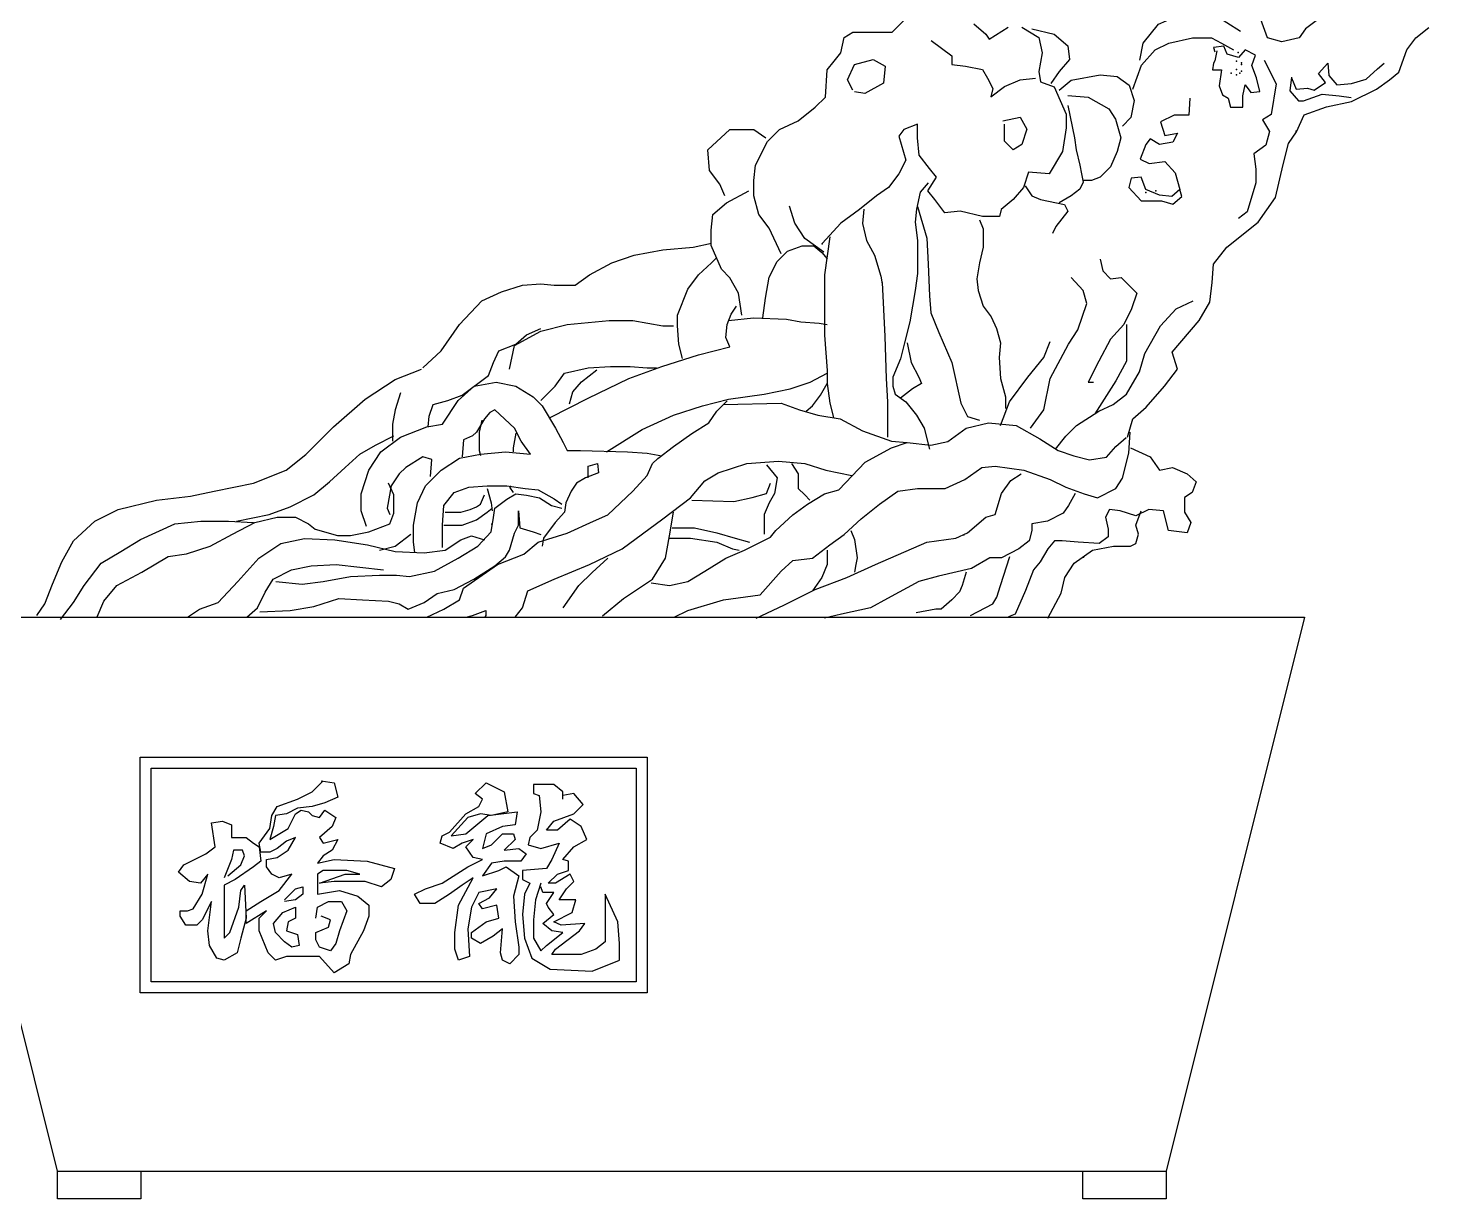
# Model space of a CAD drawing. Extents: x 898 to 1809, y 384 to 1198.
# Drawn here: x 1220.4 to 1698.2, y 383.6 to 783.1 of the extents above; entities that cross this region are included whole.
import ezdxf

# ---------------------------------------------------------------- set-up
doc = ezdxf.new("R2010")
doc.units = 0
doc.header["$LTSCALE"] = 0.9
doc.header["$MEASUREMENT"] = 0
doc.header["$PDSIZE"] = 15
for name, color, linetype in [('2', 2, 'CONTINUOUS'), ('3', 3, 'CONTINUOUS'), ('4', 4, 'CONTINUOUS')]:
    doc.layers.add(name, color=color, linetype=linetype)

msp = doc.modelspace()

# ---------------------------------------------------------------- linework, layer by layer
at = {"layer": '2'}
for points in [[(1230.52, 393.02), (1183.27, 582.02), (1655.77, 582.02), (1608.52, 393.02)], [(1258.87, 393.02), (1258.87, 383.57), (1230.52, 383.57), (1230.52, 393.02), (1608.52, 393.02), (1608.52, 383.57), (1580.17, 383.57), (1580.17, 393.02)]]:
    msp.add_lwpolyline(points, dxfattribs=at)
at = {"layer": '3'}
for points in [[(1599.52, 772.12), (1600.68, 777.93), (1605.92, 784.33), (1611.15, 786.66), (1617.56, 787.82), (1625.7, 787.24), (1629.19, 784.91), (1633.85, 782.01)], [(1528.45, 778.75), (1535.43, 773.52), (1535.43, 770.61), (1540.08, 770.03), (1545.9, 768.87), (1547.65, 765.96), (1549.39, 762.47), (1548.81, 759.56)], [(1562.78, 782.76), (1570.34, 781.01), (1575, 776.94), (1575.58, 772.29), (1572.09, 768.22), (1569.18, 764.15)], [(1597.19, 762.23), (1600.1, 770.38), (1604.75, 775.61), (1609.41, 777.93), (1617.56, 779.68), (1623.96, 779.68), (1627.45, 777.93), (1631.52, 775.61)], [(1625.87, 775.29), (1625.1, 771.82), (1624.72, 771.05), (1624.33, 768.74), (1627.41, 768.74), (1626.64, 763.35), (1627.8, 760.27), (1629.73, 759.11), (1630.5, 756.03), (1634.73, 756.03), (1634.73, 759.88), (1635.51, 763.73), (1637.43, 761.04), (1640.51, 761.42), (1639.36, 766.04), (1637.82, 770.28), (1638.97, 773.75), (1635.51, 775.67), (1633.19, 772.98), (1629.34, 774.13), (1628.19, 776.83), (1624.72, 776.44), (1625.1, 774.9)], [(1501.68, 761.89), (1499.93, 765.38), (1502.26, 770.61), (1508.66, 772.36), (1512.74, 770.03), (1512.15, 764.22), (1505.75, 760.73), (1502.26, 761.31)], [(1642, 772.12), (1646.07, 763.98), (1644.32, 753.51), (1641.41, 751.77), (1643.74, 747.7), (1642.58, 743.05), (1638.5, 740.14), (1639.09, 734.9), (1639.09, 730.25), (1636.18, 720.37), (1633.27, 718.04)], [(1651.3, 766.04), (1652.84, 762.19), (1656.7, 762.58), (1659.01, 761.81), (1662.86, 764.5), (1660.55, 767.58), (1663.63, 771.05), (1664.02, 766.81), (1666.71, 763.73), (1671.72, 764.12), (1676.73, 765.66), (1680.58, 769.12), (1682.89, 771.05)], [(1548.81, 759.56), (1553.47, 763.05), (1558.71, 765.38), (1563.94, 765.96)], [(1651.31, 766.31), (1650.72, 761.65), (1653.63, 758.16), (1655.38, 758.16), (1661.78, 760.49), (1667.6, 759.91), (1671.67, 759.33)], [(1575, 756.59), (1577.32, 745.54), (1577.91, 741.47), (1579.07, 736.24), (1579.65, 733.33), (1580.23, 730.42), (1579.07, 728.1), (1576.16, 725.77), (1572.09, 723.45)], [(1616.63, 759.11), (1616.24, 753.34), (1611.23, 753.34), (1606.61, 751.03), (1608.15, 746.41), (1612.39, 747.18), (1610.85, 744.1), (1606.22, 743.33), (1603.14, 745.25), (1601.6, 743.33), (1599.67, 738.32), (1602.76, 736.78), (1608.15, 737.55), (1611.62, 733.7), (1613.16, 727.93), (1610.46, 725.62), (1606.22, 726), (1601.6, 727.93), (1600.06, 732.16), (1596.59, 731.78), (1595.82, 728.7), (1600.06, 724.08), (1606.99, 724.08), (1610.85, 722.92), (1613.93, 725.62), (1613.16, 727.93)], [(1552.89, 751.42), (1558.71, 752.59), (1561.03, 748.52), (1559.29, 743.28), (1556.38, 741.54), (1553.47, 744.45), (1553.47, 750.26)], [(1560.45, 729.26), (1562.78, 725.77), (1565.69, 724.61), (1573.83, 722.87), (1575, 720.54), (1570.92, 715.31), (1569.76, 712.98)], [(1491.79, 706.58), (1485.38, 711.24), (1481.89, 716.47), (1480.15, 722.28)], [(1520.22, 675.62), (1521.57, 668.91), (1524.25, 663.99), (1525.15, 661.76), (1522.01, 659.97), (1517.99, 656.83)], [(1552, 647.44), (1555.14, 655.49), (1561.4, 663.99), (1566.78, 670.7), (1569.01, 676.07)], [(1405.08, 654.83), (1406.25, 658.9), (1409.16, 662.39), (1414.39, 666.46)], [(1485.74, 652.38), (1487.98, 654.17), (1490.66, 657.75), (1492.9, 661.78)], [(1375.18, 649.25), (1374.28, 645.23), (1374.28, 641.2), (1374.28, 638.97), (1374.73, 637.18)], [(1386.82, 644.78), (1385.92, 639.86), (1385.92, 638.52)], [(1411.43, 629.57), (1411.43, 633.6), (1414.57, 634.49), (1415.02, 631.36), (1410.54, 629.57), (1407.41, 627.78), (1405.62, 625.1), (1403.83, 621.07), (1403.38, 617.94), (1400.24, 614.36), (1396.22, 609), (1395.77, 606.31)], [(1472.31, 634.04), (1475.89, 629.57), (1475, 624.2), (1473.21, 621.07), (1471.42, 617.05), (1471.42, 610.34)], [(1480.82, 634.49), (1483.05, 630.91), (1483.05, 625.99), (1485.29, 623.76), (1487.08, 621.97)], [(1376.97, 625.99), (1378.31, 621.07), (1378.76, 618.39)], [(1384.58, 626.44), (1385.92, 624.65)], [(1362.64, 617.94), (1368.02, 617.94), (1371.15, 618.84), (1373.39, 619.73), (1374.73, 620.63), (1376.07, 623.76)], [(1440.08, 612.57), (1447.69, 612.57), (1455.3, 610.78), (1461.57, 609), (1466.49, 607.65)], [(1340.26, 604.97), (1345.63, 606.31), (1351.01, 610.34)], [(1439.19, 609), (1446.35, 609), (1455.3, 607.65), (1460.67, 605.42), (1462.91, 604.97)], [(1402.93, 585.24), (1408.3, 592.85), (1412.78, 597.32), (1418.15, 602.24)], [(1492.9, 604.97), (1492.9, 600.05), (1491.11, 595.58), (1487.98, 591.1)], [(1541.81, 582.61), (1549.42, 586.63), (1550.76, 588.87), (1552.1, 592.9), (1555.23, 602.74)], [(1369.85, 582.02), (1372.04, 582.6), (1376.52, 584.39), (1376.52, 582.6), (1376.15, 582.02)]]:
    msp.add_lwpolyline(points, dxfattribs=at)
for p in [(1633.08, 774.71), (1632.5, 771.79), (1634.25, 771.21), (1634.25, 770.63), (1630.75, 767.71), (1632.5, 768.88), (1632.5, 767.13), (1633.67, 767.71), (1634.25, 768.3), (1652.93, 747.88), (1601.57, 726.89), (1605.07, 727.47), (1491.26, 709.39), (1385, 626.59), (1378.61, 613.82), (1539.55, 610.16), (1580.4, 602.58)]:
    msp.add_point(p, dxfattribs=at)
at = {"layer": '4'}
for points in [[(1477.24, 706), (1473.17, 714.72), (1469.67, 719.38), (1467.93, 725.77), (1467.93, 731.01), (1468.51, 736.24), (1472.58, 744.38), (1476.66, 748.45), (1483.06, 751.36), (1488.88, 756.01), (1492.37, 759.5), (1492.95, 768.8), (1495.28, 771.71), (1497.6, 774.62), (1498.77, 779.85), (1501.68, 781.6), (1508.08, 781.6), (1515.06, 781.6), (1519.13, 785.67)], [(1542.99, 784.5), (1547.07, 781.01), (1548.23, 779.27), (1554.63, 783.34)], [(1659.68, 785.48), (1656.1, 782.8), (1653.86, 779.67), (1648.04, 778.32), (1643.12, 779.67), (1640.88, 785.93)], [(1559.29, 783.34), (1565.1, 779.85), (1566.27, 774.62), (1565.1, 768.22), (1565.69, 764.73), (1570.34, 762.99), (1574.41, 753.68), (1574.41, 749.03), (1573.25, 740.89), (1568.6, 733.33), (1561.61, 733.91), (1559.87, 728.68), (1556.38, 724.61), (1552.3, 721.12), (1551.72, 718.79), (1545.9, 718.79), (1538.34, 720.54), (1533.1, 719.96), (1529.61, 724.61), (1527.28, 727.52), (1530.19, 732.17), (1527.86, 735.08), (1524.37, 739.73), (1523.79, 745.54), (1523.79, 750.2), (1519.13, 748.45), (1517.39, 746.12), (1519.72, 737.98), (1517.39, 733.33), (1513.9, 728.68), (1509.82, 725.77), (1504.01, 721.12), (1497.6, 716.47), (1491.2, 709.49)], [(1595.42, 643.42), (1597.21, 649.68), (1601.69, 653.7), (1607.96, 660.86), (1612.43, 666.68), (1610.64, 672.49), (1619.82, 683.24), (1623.4, 689.5), (1624.29, 696.21), (1624.74, 702.47), (1629.22, 708.29), (1639.96, 716.78), (1645.78, 725.28), (1648.47, 736.47), (1650.26, 743.62), (1652.94, 747.65), (1655.63, 753.46), (1663.24, 756.15), (1671.74, 757.94), (1680.27, 762.22), (1684.75, 765.35), (1687.88, 768.04), (1690.57, 775.64), (1693.7, 779.67), (1698.17, 783.24)], [(1572.09, 761.83), (1576.16, 765.31), (1586.05, 767.06), (1591.87, 766.48), (1595.95, 763.57), (1597.69, 758.34), (1596.53, 752.52), (1593.62, 749.61)], [(1575, 760.08), (1581.98, 759.5), (1588.96, 755.43), (1591.29, 751.94), (1593.04, 745.54), (1591.87, 740.89), (1589.54, 735.66), (1586.05, 732.17), (1583.14, 731.01), (1580.23, 731.01)], [(1458.04, 725.77), (1456.29, 729.84), (1452.8, 734.5), (1452.22, 741.47), (1459.78, 748.45), (1467.93, 748.45), (1472, 745.54)], [(1463.85, 685.07), (1462.69, 692.63), (1459.78, 697.86), (1456.87, 700.77), (1453.38, 708.91), (1453.38, 714.14), (1453.96, 719.38), (1458.62, 723.45), (1466.18, 727.52)], [(1527.39, 730.19), (1524.7, 727.06), (1523.36, 721.25), (1522.91, 716.77), (1523.8, 710.51), (1523.8, 699.33), (1522.91, 693.51), (1521.12, 682.78), (1519.33, 675.62), (1517.99, 670.25), (1515.3, 663.99), (1515.3, 660.86), (1516.19, 658.18), (1519.78, 655.49), (1523.36, 651.02), (1526.04, 646.55), (1527.83, 639.39)], [(1523.8, 722.14), (1526.94, 711.41), (1527.39, 702.46), (1527.83, 691.73), (1528.28, 685.91), (1530.97, 679.2), (1535.44, 668.91), (1538.58, 655.05), (1540.81, 650.57), (1544.84, 649.23)], [(1505.45, 721.25), (1505, 716.33), (1506.35, 710.51), (1509.03, 705.59), (1511.27, 698.43), (1511.72, 695.75)], [(1544.84, 717.67), (1546.19, 714.54), (1546.19, 708.28), (1544.84, 702.91), (1543.95, 697.54), (1544.39, 693.51), (1546.19, 688.15), (1548.87, 684.57), (1550.66, 680.54), (1552, 675.62), (1551.56, 670.7), (1552, 663.54), (1553.79, 657.28), (1553.79, 653.26)], [(1355.03, 667.15), (1361.3, 672.96), (1367.57, 681.91), (1375.18, 689.96), (1381.89, 693.09), (1389.05, 695.33), (1395.32, 695.77), (1399.8, 695.33), (1406.96, 695.33), (1411.88, 698.9), (1419.49, 702.93), (1427.1, 705.61), (1436.95, 707.4), (1447.24, 708.3), (1453.51, 709.64)], [(1470.97, 684.14), (1471.86, 690.85), (1473.21, 698.01), (1475.89, 703.38), (1479.47, 706.96), (1484.4, 708.75), (1488.43, 708.75), (1491.11, 706.51), (1492.9, 704.27)], [(1493.81, 711.85), (1492.02, 698.88), (1492.02, 686.8), (1492.02, 678.31), (1492.92, 666.23), (1492.92, 661.76), (1493.81, 655.05), (1495.16, 650.13)], [(1443.66, 670.28), (1442.32, 675.2), (1441.87, 681.46), (1441.87, 685.04), (1445.45, 693.98), (1449.04, 698.9), (1453.51, 702.93), (1455.3, 704.72)], [(1586.02, 704.25), (1586.92, 700.22), (1589.6, 697.54), (1593.19, 697.99), (1598.56, 692.62), (1596.77, 687.25), (1594.08, 681.88), (1589.6, 676.96), (1585.58, 669.36), (1582, 662.2), (1583.79, 662.2)], [(1562.3, 646.55), (1566.78, 652.81), (1569.01, 663.54), (1575.28, 675.17), (1578.41, 680.1), (1581.55, 689.04), (1580.2, 693.51), (1576.18, 697.99)], [(1511.72, 696.2), (1512.61, 677.86), (1513.06, 663.54), (1513.51, 655.49), (1513.51, 643.42)], [(1459.78, 674.3), (1458.44, 677.43), (1458.88, 681.91), (1460.23, 685.49), (1462.02, 688.17)], [(1570.8, 639.39), (1574.39, 643.86), (1577.97, 647.44), (1585.58, 652.36), (1590.5, 654.6), (1594.98, 658.18), (1599.45, 665.78), (1601.24, 672.04), (1606.61, 681.44), (1611.99, 687.25), (1617.8, 689.94)], [(1384.58, 666.7), (1386.37, 674.75), (1395.32, 679.67), (1404.27, 681.91), (1418.6, 683.25), (1426.65, 683.25), (1436.95, 681.46), (1440.53, 681.46)], [(1459.33, 683.25), (1467.84, 684.14), (1479.03, 683.7), (1483.95, 682.8), (1490.22, 682.35), (1492.9, 681.91)], [(1356.83, 647.02), (1357.27, 650.6), (1358.62, 654.62), (1363.54, 655.96), (1368.46, 657.75), (1377.42, 664.46), (1379.21, 668.94), (1381, 672.96), (1386.82, 675.2), (1390.4, 678.33), (1395.32, 680.57)], [(1594.98, 681.88), (1594.98, 669.36), (1591.4, 662.65), (1587.37, 656.39), (1584.23, 651.47)], [(1398.47, 650.13), (1411.45, 656.83), (1425.33, 663.54), (1436.52, 667.57), (1449.05, 671.6), (1459.79, 674.28)], [(1223.45, 582.58), (1226.14, 586.61), (1228.82, 593.32), (1231.95, 600.92), (1235.98, 608.08), (1243.15, 614.79), (1251.2, 618.81), (1264.18, 621.94), (1275.82, 623.29), (1283.88, 625.08), (1297.31, 627.76), (1308.5, 632.23), (1315.21, 637.6), (1319.24, 641.63), (1324.61, 646.99), (1335.36, 656.39), (1345.65, 663.1), (1354.6, 666.68)], [(1395.32, 655.96), (1400.24, 660.88), (1403.38, 665.36), (1411.43, 667.15), (1419.04, 667.59), (1425.76, 667.59), (1431.58, 667.15), (1434.71, 667.15)], [(1417.72, 638.5), (1429.8, 646.1), (1440.55, 651.02), (1450.39, 654.15), (1459.35, 656.39), (1471.43, 658.18), (1480.38, 659.97), (1487.1, 662.2), (1492.92, 665.33)], [(1335.8, 613), (1334.01, 618.37), (1334.01, 624.18), (1336.7, 632.23), (1340.73, 638.5), (1347.44, 643.42), (1356.39, 646.99), (1361.77, 647.89), (1367.14, 655.94), (1372.51, 660.86), (1380.12, 662.2), (1386.83, 660.86), (1392.65, 657.28), (1395.78, 654.15), (1400.26, 646.55), (1402.95, 641.63), (1404.29, 638.94), (1408.77, 638.94), (1424.88, 638.5), (1431.59, 638.05), (1436.52, 637.15)], [(1347.42, 658.65), (1345.63, 652.83), (1344.74, 647.91), (1344.74, 642.1)], [(1356.43, 582.02), (1362.2, 584.8), (1367.57, 587.93), (1368.91, 591.95), (1380.55, 600.01), (1389.5, 603.58), (1394.43, 607.61), (1404.27, 610.74), (1413.23, 614.77), (1418.15, 617), (1426.66, 625.05), (1431.58, 630.42), (1433.37, 634.45), (1435.16, 636.24), (1440.53, 640.26), (1446.8, 644.74), (1452.62, 648.31), (1455.3, 652.34), (1458.88, 655.92)], [(1457.56, 654.6), (1477.25, 655.05), (1483.52, 652.81), (1489.78, 651.02), (1497.39, 649.68), (1505, 645.65), (1514.85, 642.07), (1520.22, 641.63)], [(1352.35, 604.08), (1351.9, 607.65), (1351.9, 613.47), (1353.24, 621.07), (1355.93, 626.89), (1361.3, 632.26), (1367.57, 636.28), (1374.73, 637.62), (1383.23, 638.52), (1391.74, 637.62), (1388.61, 642.1), (1386.37, 646.57), (1379.65, 652.83), (1377.86, 651.94), (1376.07, 649.7), (1373.39, 645.23), (1372.04, 643.89), (1368.91, 642.54), (1368.46, 636.73)], [(1432.92, 593.74), (1439.19, 592.85), (1445.46, 594.19), (1451.28, 597.77), (1458.44, 602.24), (1464.7, 604.93), (1473.66, 609.4), (1475.45, 611.64), (1481.27, 617), (1486.19, 620.58), (1492.01, 624.16), (1496.93, 625.5), (1505.89, 634.9), (1514.84, 639.82), (1520.21, 641.61), (1528.27, 640.71), (1534.09, 642.05), (1540.35, 646.53), (1547.96, 648.31), (1557.36, 647.42), (1565.42, 642.95), (1571.69, 638.92), (1577.06, 637.13), (1582.43, 635.79), (1588.25, 636.68), (1591.38, 640.26), (1594.96, 643.39)], [(1440.79, 582.02), (1445.46, 584.35), (1457.54, 587.93), (1470.08, 589.72), (1477.24, 597.77), (1481.27, 601.35), (1487.98, 602.24), (1493.8, 606.71), (1498.72, 610.29), (1504.54, 615.66), (1510.81, 620.58), (1517.08, 625.05), (1523.79, 625.95), (1533.19, 625.95), (1539.9, 629.08), (1545.72, 633.11), (1550.2, 633.55), (1560.05, 632.21), (1569, 629.08), (1574.37, 626.4), (1580.64, 624.16), (1585.11, 622.82), (1591.38, 625.95), (1593.62, 629.53), (1595.86, 638.03), (1596.3, 645.18)], [(1291.47, 614.81), (1302.66, 617.05), (1309.82, 619.73), (1317.88, 623.76), (1323.25, 628.23), (1328.62, 633.15), (1333.55, 637.62), (1338.92, 640.75), (1345.19, 643.89)], [(1357.72, 630.02), (1358.17, 635.83), (1355.03, 636.73), (1349.22, 633.15), (1346.98, 630.91), (1344.29, 626.89), (1342.95, 619.28), (1343.84, 617.05)], [(1596.42, 639.86), (1603.13, 636.73), (1606.26, 632.26), (1610.74, 633.15), (1615.66, 630.92), (1618.8, 628.23), (1617.45, 624.65), (1614.77, 622.87), (1614.77, 617.94), (1617.01, 614.37), (1615.66, 610.79), (1609.4, 611.68), (1607.61, 618.39), (1602.68, 618.84), (1598.21, 616.6), (1592.84, 618.39), (1589.25, 618.84), (1587.91, 616.16), (1588.81, 612.13), (1588.81, 609.45), (1585.67, 607.21), (1578.51, 607.66), (1573.14, 608.1), (1570.45, 608.1), (1568.22, 605.42), (1565.53, 600.95), (1563.29, 598.26), (1560.61, 591.11), (1557.03, 583.05), (1554.79, 582.16)], [(1386.51, 582.02), (1389.06, 585.24), (1390.85, 591.06), (1399.8, 595.08), (1411.88, 600.01), (1423.07, 605.37), (1436.95, 615.66), (1446.35, 622.82), (1451.28, 628.63), (1455.75, 631.32), (1465.6, 634.45), (1476.34, 635.34), (1485.29, 634.45), (1492.46, 632.21), (1501.41, 630.42)], [(1468.73, 581.71), (1478.13, 586.18), (1488.87, 591.55), (1499.62, 595.58), (1509.46, 600.05), (1526.92, 607.65), (1536.77, 609), (1540.8, 610.78), (1547.06, 616.15), (1550.2, 617.05), (1552.44, 624.2), (1555.57, 628.68), (1559.15, 630.91)], [(1244.02, 582.16), (1246.26, 587.52), (1250.74, 592.89), (1259.24, 597.37), (1268.2, 602.73), (1274.46, 603.63), (1282.52, 606.31), (1290.13, 610.34), (1297.74, 614.36), (1305.35, 616.15), (1311.62, 616.15), (1316.09, 613.92), (1318.33, 612.13), (1325.94, 609.89), (1330.42, 609.89), (1336.68, 611.23), (1343.84, 613.92), (1345.19, 617.49), (1345.19, 623.76), (1343.4, 627.78)], [(1361.75, 605.86), (1361.75, 613.47), (1362.2, 620.18), (1365.78, 624.65), (1370.7, 626.44), (1376.97, 626.89), (1383.68, 626.89), (1389.95, 625.99), (1394.43, 625.55), (1399.8, 622.41), (1402.48, 620.63)], [(1446.8, 621.97), (1461.12, 621.52), (1467.39, 622.86), (1472.31, 624.2), (1473.65, 627.78)], [(1304.9, 594.19), (1313.86, 593.3), (1321.02, 594.19), (1330.42, 595.98), (1340.26, 596.43), (1346.08, 596.43), (1350.56, 595.98), (1359.07, 597.77), (1367.12, 602.24), (1373.84, 606.27), (1378.31, 611.19), (1379.21, 616.11), (1379.66, 619.24), (1383.68, 622.37), (1386.82, 624.16), (1390.4, 623.71), (1394.87, 622.82), (1398.9, 620.13), (1402.48, 619.24)], [(1577.5, 624.2), (1575.26, 620.18), (1573.47, 617.49), (1568.1, 614.81), (1562.73, 613.92), (1562.73, 611.68), (1561.84, 608.1), (1558.25, 605.42), (1552.44, 602.29), (1548.41, 602.29), (1542.14, 598.71), (1530.95, 596.02), (1524.24, 594.23), (1513.49, 588.42), (1507.67, 585.29), (1497.83, 583.05), (1492.01, 581.71)], [(1299.53, 583.9), (1309.83, 584.35), (1317.88, 585.69), (1326.39, 588.38), (1334.45, 587.93), (1343.4, 587.48), (1346.98, 586.59), (1350.11, 584.8), (1355.48, 587.03), (1359.96, 590.16), (1365.78, 591.51), (1372.49, 595.08), (1379.66, 599.56), (1383.24, 602.69), (1384.58, 604.93), (1386.37, 610.74), (1387.71, 613.42), (1387.71, 618.34), (1388.16, 612.53), (1392.64, 611.19), (1395.32, 610.29)], [(1362.2, 613.47), (1368.46, 613.47), (1373.39, 615.26), (1376.97, 617.94), (1378.76, 619.28)], [(1416.36, 582.56), (1423.52, 588.38), (1433.37, 595.08), (1437.85, 602.24), (1439.19, 609.85), (1440.53, 617.9)], [(1568.22, 581.71), (1572.69, 590.21), (1574.03, 595.58), (1577.17, 600.5), (1583.43, 604.97), (1590.6, 606.31), (1596.42, 606.31), (1598.21, 607.21), (1599.1, 610.34), (1598.21, 613.47), (1600, 618.39)], [(1231.49, 581.26), (1235.97, 587.08), (1239.55, 592.89), (1245.37, 600.5), (1252.08, 604.52), (1258.8, 608.55), (1270.43, 613.92), (1279.39, 614.81), (1288.79, 614.81), (1297.29, 614.36)], [(1500.96, 611.68), (1502.3, 608.55), (1503.2, 602.29), (1502.75, 600.05), (1502.3, 597.37)], [(1274.77, 582.02), (1278.94, 584.8), (1285.21, 587.03), (1291.92, 594.19), (1299.08, 602.24), (1306.69, 607.16), (1314.75, 608.95), (1325.05, 608.5), (1336.24, 606.71), (1345.64, 604.48), (1355.48, 604.03), (1362.65, 604.93), (1368.02, 608.5), (1371.6, 609.85), (1376.07, 608.5)], [(1294.94, 582.02), (1295.06, 582.11), (1298.64, 585.24), (1301.32, 590.61), (1304.01, 595.08), (1310.27, 598.22), (1316.99, 599.56), (1325.49, 600.01), (1341.61, 598.22)], [(1540.35, 597.37), (1539.01, 592.89), (1538.11, 590.66), (1535.43, 587.97), (1531.85, 584.84), (1530.05, 584.84), (1523.34, 583.5)], [(1320.42, 526.22), (1324.79, 525.6), (1326.04, 520.61), (1321.67, 518.74), (1317.3, 517.49), (1312.3, 516.86), (1308.56, 514.99), (1304.81, 514.37), (1304.19, 510.63), (1302.94, 506.26), (1309.18, 510), (1311.68, 514.99), (1313.55, 516.24), (1316.05, 515.62), (1317.3, 514.37), (1319.79, 513.75), (1321.67, 516.24), (1325.41, 513.75), (1324.16, 510.63), (1319.79, 506.88), (1321.04, 505.01), (1326.04, 506.26), (1324.16, 502.52), (1321.04, 500.64), (1319.17, 498.15), (1324.79, 499.4), (1336.03, 498.77), (1345.39, 496.28), (1344.14, 492.53), (1341.02, 490.04), (1335.4, 491.91), (1331.03, 491.91), (1324.79, 491.91), (1319.79, 491.29), (1328.53, 494.41), (1333.53, 494.41), (1329.16, 495.65), (1326.04, 495.65), (1321.04, 495.65), (1319.17, 494.41), (1319.17, 487.54), (1326.66, 488.79), (1332.9, 486.92), (1336.65, 483.8), (1336.65, 480.06), (1334.78, 475.07), (1330.41, 466.96), (1329.78, 463.84), (1324.79, 460.72), (1319.79, 466.33), (1308.56, 466.33), (1304.81, 465.08), (1302.31, 467.58), (1299.19, 475.07), (1299.19, 479.43), (1301.69, 481.93), (1294.82, 477.56), (1294.82, 481.93), (1299.82, 485.05), (1306.06, 488.79), (1310.43, 494.41), (1306.06, 493.16), (1303.56, 494.41), (1301.69, 496.9), (1301.69, 499.4), (1305.44, 500.02), (1309.18, 502.52), (1311.68, 506.88), (1308.56, 505.63), (1305.44, 503.14), (1302.94, 501.89), (1299.82, 501.89), (1299.19, 505.01), (1302.94, 510), (1303.56, 514.37), (1305.44, 517.49), (1312.3, 519.98), (1317.3, 522.48), (1321.04, 526.22)], [(1376.61, 525.6), (1382.85, 522.48), (1384.1, 515.62), (1378.48, 514.37), (1374.73, 514.99), (1370.36, 513.75), (1364.74, 507.51), (1369.74, 508.13), (1377.23, 514.37), (1387.22, 515.62), (1386.59, 511.25), (1382.22, 510.63), (1376.61, 508.13), (1375.36, 503.14), (1378.48, 504.39), (1382.22, 508.13), (1385.97, 508.13), (1386.59, 506.26), (1382.85, 502.52), (1387.84, 503.14), (1390.34, 501.27), (1388.47, 498.77), (1382.85, 498.77), (1378.48, 498.15), (1375.36, 493.78), (1380.98, 495.65), (1383.47, 496.9), (1387.84, 493.78), (1385.97, 486.92), (1386.59, 478.18), (1387.84, 469.45), (1387.84, 466.96), (1384.72, 463.84), (1382.22, 465.08), (1381.6, 467.58), (1382.22, 475.69), (1379.1, 473.19), (1374.73, 470.7), (1371.61, 472.57), (1371.61, 474.44), (1376.61, 478.18), (1380.98, 479.43), (1380.35, 483.8), (1375.36, 482.55), (1374.11, 484.42), (1377.85, 486.29), (1380.35, 489.41), (1374.11, 488.17), (1371.61, 483.18), (1370.36, 475.69), (1370.99, 466.33), (1367.24, 465.08), (1365.99, 468.83), (1365.99, 474.44), (1367.24, 483.8), (1372.24, 493.16), (1368.49, 490.66), (1364.12, 487.54), (1359.13, 484.42), (1354.13, 484.42), (1352.26, 487.54), (1356, 489.41), (1361.62, 491.29), (1370.36, 496.9), (1375.36, 499.4), (1372.24, 500.02), (1369.74, 503.76), (1372.24, 506.26), (1368.49, 505.01), (1365.37, 503.14), (1361, 505.01), (1361.62, 507.51), (1364.12, 508.75), (1369.74, 514.99), (1374.11, 517.49), (1375.36, 519.98), (1372.86, 521.86), (1376.61, 525.6)], [(1402.83, 519.98), (1402.83, 522.48), (1399.71, 524.97), (1392.84, 524.97), (1392.84, 521.86), (1394.71, 521.23), (1395.34, 515.62), (1394.09, 509.38), (1391.59, 506.88), (1390.96, 504.39), (1395.34, 503.14), (1401.58, 505.01), (1399.08, 499.4), (1397.21, 496.28), (1389.09, 495.65), (1389.09, 492.53), (1391.59, 491.29), (1389.72, 487.54), (1389.09, 480.68), (1389.72, 472.57), (1392.21, 465.71), (1398.46, 461.96), (1412.82, 461.34), (1422.18, 465.08), (1422.18, 470.7), (1421.56, 478.18), (1417.19, 487.54), (1417.19, 478.81), (1417.19, 471.32), (1414.06, 468.83), (1409.07, 466.96), (1399.08, 466.96), (1400.33, 468.83), (1408.45, 475.07), (1410.32, 477.56), (1402.2, 476.94), (1399.71, 478.18), (1405.95, 481.3), (1407.2, 485.67), (1401.58, 485.67), (1404.08, 489.41), (1406.57, 491.91), (1405.32, 494.41), (1400.33, 491.29), (1397.83, 491.29), (1400.95, 494.41), (1404.7, 495.65), (1404.7, 498.77), (1402.83, 499.4), (1406.57, 503.76), (1410.94, 506.26), (1409.07, 510.63), (1405.32, 513.12), (1400.95, 509.38), (1397.21, 509.38), (1399.71, 512.5), (1406.57, 514.99), (1409.69, 518.11), (1406.57, 521.86), (1402.83, 521.23)], [(1281.71, 494.41), (1279.21, 491.29), (1275.47, 491.91), (1271.72, 495.03), (1273.6, 497.52), (1281.09, 501.27), (1284.21, 503.76), (1282.96, 511.87), (1286.71, 512.5), (1289.83, 511.25), (1289.83, 506.88), (1294.82, 506.88), (1297.32, 505.01), (1299.19, 503.76), (1299.82, 498.77), (1297.32, 496.9), (1291.08, 492.53), (1287.33, 490.66), (1287.33, 482.55), (1287.33, 475.07), (1287.33, 472.57), (1289.2, 474.44), (1292.33, 483.18), (1292.95, 488.79), (1294.2, 490.66), (1294.82, 479.43), (1292.95, 472.57), (1291.7, 467.58), (1287.33, 465.08), (1284.83, 465.71), (1282.34, 470.07), (1281.71, 475.07), (1282.96, 485.05), (1279.84, 478.81), (1277.97, 476.94), (1274.22, 476.94), (1272.35, 480.06), (1272.35, 481.93), (1274.84, 481.93), (1276.72, 482.55), (1279.84, 487.54), (1281.71, 494.41)], [(1288.58, 493.78), (1292.95, 497.52), (1294.2, 500.64), (1293.57, 502.52), (1290.45, 502.52), (1289.83, 499.4), (1287.33, 493.16)], [(1307.93, 485.67), (1311.68, 489.41), (1314.18, 490.04), (1314.18, 487.54), (1311.68, 485.67), (1307.93, 485.05)], [(1395.34, 491.29), (1393.46, 485.67), (1392.84, 478.81), (1392.84, 472.57), (1395.34, 468.2), (1397.21, 470.07), (1402.83, 474.44), (1399.08, 475.07), (1395.96, 477.56), (1399.71, 480.68), (1397.83, 483.18), (1397.21, 484.42), (1399.71, 488.17), (1395.96, 488.17), (1395.34, 490.04)], [(1312.93, 470.07), (1310.43, 469.45), (1307.93, 471.32), (1304.81, 474.44), (1304.19, 477.56), (1307.31, 481.3), (1311.68, 483.18), (1311.68, 479.43), (1309.18, 478.18), (1308.56, 475.07), (1312.3, 473.82), (1312.93, 470.07)], [(1318.55, 479.43), (1319.17, 483.18), (1322.92, 485.05), (1327.29, 485.05), (1329.16, 481.93), (1326.66, 475.07), (1325.41, 470.7), (1323.54, 468.2), (1319.79, 469.45), (1318.55, 471.95), (1318.55, 474.44), (1322.92, 476.31), (1323.54, 478.81), (1320.42, 480.06)]]:
    msp.add_lwpolyline(points, dxfattribs=at)
for points in [[(1258.61, 534.33), (1431.54, 534.33), (1431.54, 453.85), (1258.61, 453.85)], [(1262.39, 530.55), (1427.76, 530.55), (1427.76, 457.63), (1262.39, 457.63)]]:
    msp.add_lwpolyline(points, close=True, dxfattribs=at)

doc.saveas('drawing.dxf')
